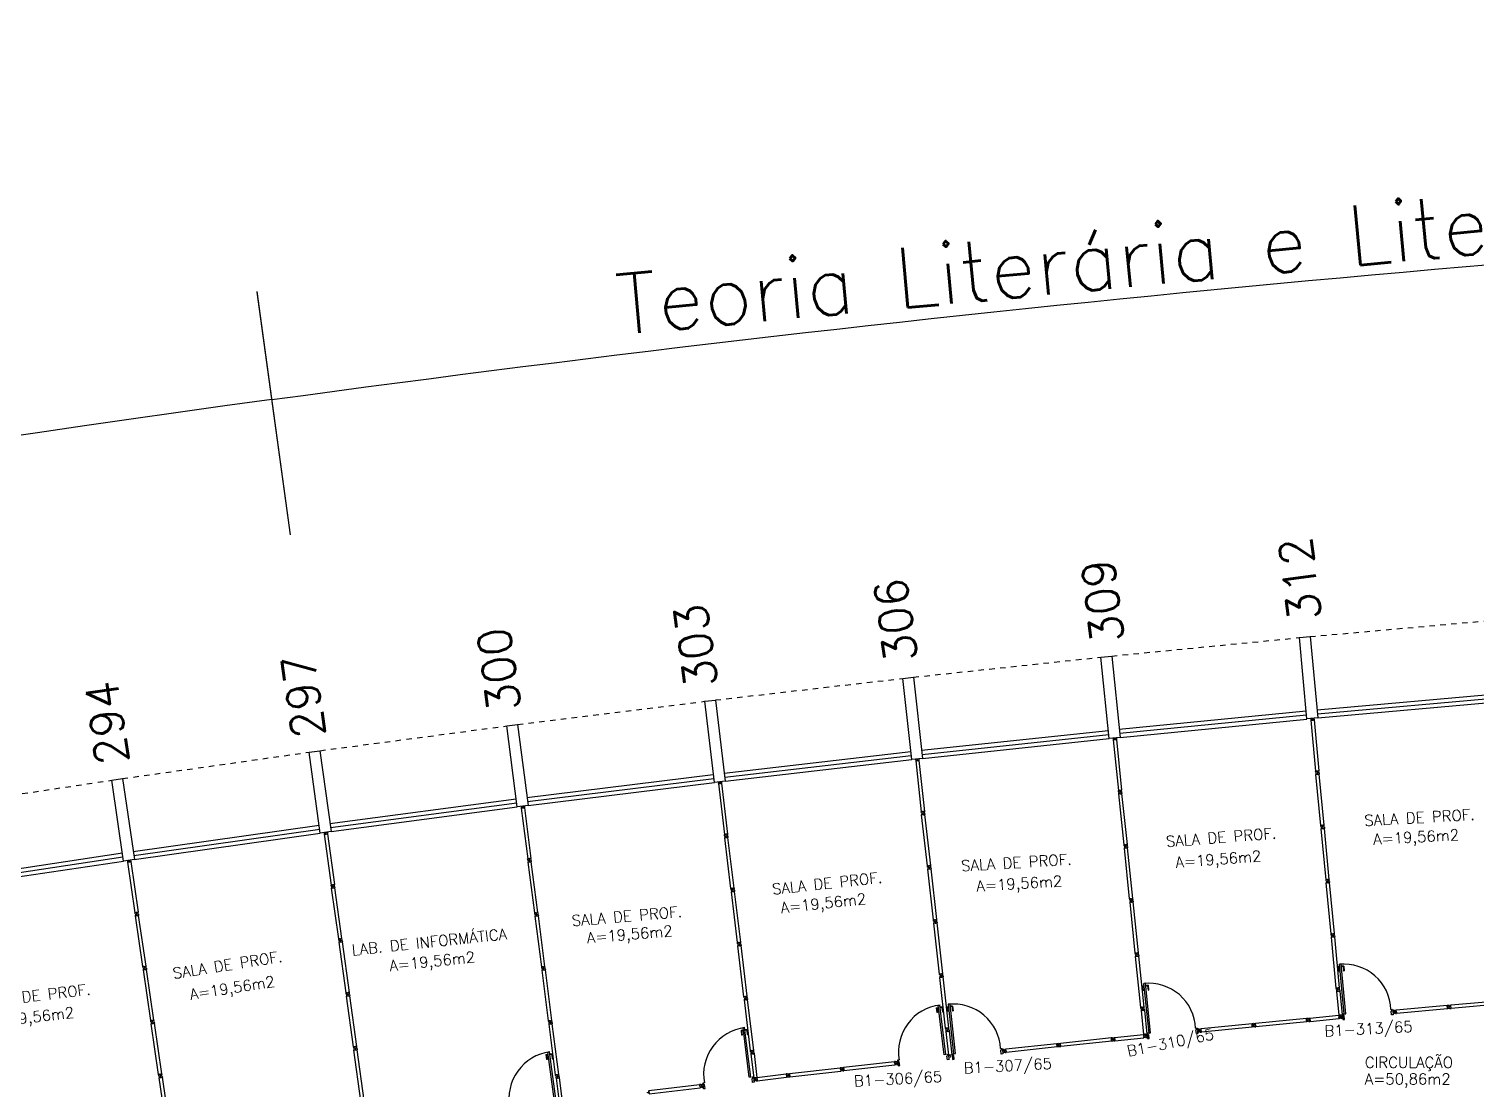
# Model space of a CAD drawing. Extents: x 26 to 324, y 73 to 188.
# Drawn here: x 116.57 to 143.14, y 168.53 to 187.99 of the extents above; entities that cross this region are included whole.
import ezdxf

# ---------------------------------------------------------------- set-up
doc = ezdxf.new("R2010")
doc.units = 0
doc.header["$LTSCALE"] = 0.01
doc.header["$MEASUREMENT"] = 0
doc.linetypes.add('HIDDEN2', pattern=[0.1875, 0.125, -0.0625])
doc.layers.get('0').update_dxf_attribs({"linetype": 'CONTINUOUS'})
doc.layers.get('DEFPOINTS').update_dxf_attribs({"linetype": 'CONTINUOUS'})
for name, color, linetype in [('DIV', 2, 'CONTINUOUS'), ('ESQ', 1, 'CONTINUOUS'), ('ESTR', 3, 'CONTINUOUS'), ('NOPILAR1', 2, 'CONTINUOUS'), ('PROJ', 1, 'HIDDEN2'), ('TEXTO', 2, 'CONTINUOUS'), ('TEXTO-ENDEREÇO', 2, 'CONTINUOUS'), ('USO1', 2, 'CONTINUOUS'), ('ÁREA', 2, 'CONTINUOUS')]:
    doc.layers.add(name, color=color, linetype=linetype)
doc.styles.add('1', font='romans.shx')
doc.styles.add('NOPILAR', font='simplex.shx', dxfattribs={"height": 0.6})
doc.styles.add('UNB-100', font='simplex.shx', dxfattribs={"height": 0.2})
doc.styles.add('UNB-100-1', font='simplex.shx', dxfattribs={"height": 0.2})
doc.dimstyles.new('1-600', dxfattribs={"dimtxt": 1.1, "dimasz": 2.5, "dimexe": 2, "dimexo": 4, "dimgap": 0.2, "dimtad": 1, "dimdec": 0, "dimzin": 4, "dimdsep": 46, "dimlunit": 6, "dimtxsty": '1', "dimblk1": 'NONE', "dimblk2": 'NONE', "dimsah": 1, "dimcen": 0, "dimclrd": 2, "dimclre": 2, "dimclrt": 2, "dimadec": 0, "dimazin": 0, "dimtfac": 1, "dimtdec": 0, "dimtmove": 2, "dimatfit": 3, "dimldrblk": 'NONE', "dimfxl": 0, "dimtolj": 1, "dimtzin": 0, "dimarcsym": 0})

# ---------------------------------------------------------------- blocks, each defined once
blk = doc.blocks.new('PILAR-SLC')
blk.add_lwpolyline([(0.2, 0), (0.2, -1.5), (0, -1.5), (0, 0)], close=True)
blk = doc.blocks.new('DIVMT-SLC')
for p, q in [((-0.03, 0.03), (-0.03, 0.006)), ((-0.008, 0.03), (-0.03, 0.03)), ((-0.0185, 0.006), (-0.03, 0.006)), ((-0.0185, -0.006), (-0.0185, 0.006)), ((-0.008, 0.03), (-0.008, 0.02)), ((-0.008, 0.02), (0.008, 0.02)), ((-0.0051, 0), (0.0051, 0)), ((0.0051, 0), (-0.0051, 0)), ((-0.0051, 0), (0.0051, 0)), ((0, -0.0051), (0, 0.0051)), ((0, 0.0051), (0, -0.0051)), ((0.008, 0.03), (0.008, 0.02)), ((0.008, 0.03), (0.03, 0.03)), ((0.0205, 0.006), (0.03, 0.006)), ((0.0205, -0.006), (0.0205, 0.006)), ((0.0205, 0.006), (0.0205, -0.006)), ((0.0205, 0.006), (0.03, 0.006)), ((0.97, 0.03), (0.03, 0.03)), ((0.03, 0.006), (0.03, 0.03)), ((0.03, -0.03), (0.03, 0.03)), ((0.03, -0.005), (0.03, 0.005)), ((0.97, -0.03), (0.97, 0.03)), ((0.97, 0.03), (0.97, 0.009)), ((0.97, 0.009), (0.97, 0.027)), ((0.9795, 0.006), (0.97, 0.006)), ((0.97, -0.005), (0.97, 0.005)), ((0.9795, 0.006), (0.9795, -0.006)), ((1.0051, 0), (0.9949, 0)), ((1, 0.0051), (1, -0.0051)), ((-0.0185, -0.006), (-0.03, -0.006)), ((-0.03, -0.03), (-0.03, -0.006)), ((-0.008, -0.03), (-0.03, -0.03)), ((-0.008, -0.03), (-0.008, -0.02)), ((-0.008, -0.02), (0.008, -0.02)), ((0.008, -0.03), (0.008, -0.02)), ((0.008, -0.03), (0.03, -0.03)), ((0.0205, -0.006), (0.03, -0.006)), ((0.0205, -0.006), (0.03, -0.006)), ((0.03, -0.006), (0.03, -0.03)), ((0.97, -0.03), (0.03, -0.03)), ((0.9795, -0.006), (0.97, -0.006)), ((0.97, -0.009), (0.97, -0.027))]:
    blk.add_line(p, q)
blk = doc.blocks.new('DIVINI-SLC')
for p, q in [((-0.005, 0), (0.005, 0)), ((-0.005, 0), (0.005, 0)), ((0.008, 0.02), (0, 0.02)), ((0, 0.001), (0, 0.02)), ((0, -0.005), (0, 0.005)), ((0, -0.005), (0, 0.005)), ((0, -0.02), (0, 0.001)), ((0.008, 0.03), (0.03, 0.03)), ((0.008, 0.03), (0.008, 0.02)), ((0.02, 0.006), (0.03, 0.006)), ((0.02, 0.006), (0.02, -0.006)), ((0.02, -0.006), (0.02, 0.006)), ((0.02, 0.006), (0.03, 0.006)), ((0.02, -0.004), (0.02, 0.004)), ((0.023, 0.006), (0.027, 0.006)), ((0.03, -0.03), (0.03, 0.03)), ((0.03, 0.03), (0.03, -0.03)), ((0.03, 0.03), (0.97, 0.03)), ((0.03, 0.009), (0.03, 0.027)), ((0.03, 0.009), (0.03, 0.027)), ((0.03, -0.005), (0.03, 0.005)), ((0.03, 0.005), (0.03, -0.005)), ((0.97, 0.03), (0.97, -0.03)), ((0.98, 0.006), (0.97, 0.006)), ((0.97, 0.005), (0.97, -0.005)), ((0.98, -0.006), (0.98, 0.006)), ((0.995, 0), (1.005, 0)), ((1.005, 0), (0.995, 0)), ((1, -0.005), (1, 0.005)), ((0, -0.02), (0.008, -0.02)), ((0.008, -0.03), (0.008, -0.02)), ((0.008, -0.03), (0.03, -0.03)), ((0.02, -0.006), (0.03, -0.006)), ((0.02, -0.006), (0.03, -0.006)), ((0.023, -0.006), (0.027, -0.006)), ((0.03, -0.009), (0.03, -0.027)), ((0.03, -0.009), (0.03, -0.027)), ((0.03, -0.03), (0.03, -0.009)), ((0.03, -0.03), (0.97, -0.03)), ((0.98, -0.006), (0.97, -0.006))]:
    blk.add_line(p, q)
blk = doc.blocks.new('MTT-SLC')
for p, q in [((-0.008, 0.03), (-0.03, 0.03)), ((-0.03, 0.03), (-0.03, 0.006)), ((-0.0185, 0.006), (-0.03, 0.006)), ((-0.0185, -0.006), (-0.0185, 0.006)), ((-0.008, 0.03), (-0.008, 0.02)), ((-0.008, 0.02), (0.008, 0.02)), ((-0.0051, 0), (0.0051, 0)), ((0, -0.0051), (0, 0.0051)), ((0.008, 0.03), (0.03, 0.03)), ((0.008, 0.03), (0.008, 0.02)), ((0.0205, -0.006), (0.0205, 0.006)), ((0.0205, 0.006), (0.03, 0.006)), ((0.03, 0.006), (0.03, 0.03)), ((-0.03, -0.03), (-0.03, -0.006)), ((-0.0185, -0.006), (-0.03, -0.006)), ((-0.008, -0.03), (-0.03, -0.03)), ((-0.008, -0.02), (0.008, -0.02)), ((-0.008, -0.03), (-0.008, -0.02)), ((0.008, -0.03), (0.008, -0.02)), ((0.008, -0.03), (0.03, -0.03)), ((0.0205, -0.006), (0.03, -0.006)), ((0.03, -0.006), (0.03, -0.03))]:
    blk.add_line(p, q)
blk = doc.blocks.new('MDIVMT-SLC')
for p, q in [((-0.03, 0.03), (-0.03, 0.006)), ((-0.008, 0.03), (-0.03, 0.03)), ((-0.0185, 0.006), (-0.03, 0.006)), ((-0.0185, -0.006), (-0.0185, 0.006)), ((-0.008, 0.03), (-0.008, 0.02)), ((-0.008, 0.02), (0.008, 0.02)), ((-0.0051, 0), (0.0051, 0)), ((-0.0051, 0), (0.0051, 0)), ((0, -0.0051), (0, 0.0051)), ((0, -0.0051), (0, 0.0051)), ((0.008, 0.03), (0.008, 0.02)), ((0.008, 0.03), (0.03, 0.03)), ((0.0205, 0.006), (0.03, 0.006)), ((0.0205, -0.006), (0.0205, 0.006)), ((0.0205, 0.006), (0.03, 0.006)), ((0.0205, -0.006), (0.0205, 0.006)), ((0.03, 0.03), (0.03, -0.03)), ((0.03, 0.03), (0.47, 0.03)), ((0.03, 0.006), (0.03, 0.03)), ((0.03, 0.009), (0.03, 0.027)), ((0.03, 0.005), (0.03, -0.005)), ((0.47, 0.03), (0.47, -0.03)), ((0.4795, 0.006), (0.47, 0.006)), ((0.47, 0.005), (0.47, -0.005)), ((0.4795, -0.006), (0.4795, 0.006)), ((0.4949, 0), (0.5051, 0)), ((0.5051, 0), (0.4949, 0)), ((0.5, -0.0051), (0.5, 0.0051)), ((-0.0185, -0.006), (-0.03, -0.006)), ((-0.03, -0.03), (-0.03, -0.006)), ((-0.008, -0.03), (-0.03, -0.03)), ((-0.008, -0.03), (-0.008, -0.02)), ((-0.008, -0.02), (0.008, -0.02)), ((0.008, -0.03), (0.008, -0.02)), ((0.008, -0.03), (0.03, -0.03)), ((0.0205, -0.006), (0.03, -0.006)), ((0.0205, -0.006), (0.03, -0.006)), ((0.03, -0.006), (0.03, -0.03)), ((0.03, -0.03), (0.03, -0.009)), ((0.03, -0.009), (0.03, -0.027)), ((0.03, -0.03), (0.47, -0.03)), ((0.4795, -0.006), (0.47, -0.006))]:
    blk.add_line(p, q)
blk = doc.blocks.new('PDV2D-SLC')
at = {"layer": 'DIV'}
for p, q in [((0.03, 0.05), (0.06, 0.05)), ((0.03, 0.035), (0.03, 0.05)), ((0.03, -0.035), (0.03, 0.035)), ((0.06, 0.05), (0.06, -0.02)), ((0.941, 0.05), (0.941, -0.02)), ((0.971, 0.05), (0.941, 0.05)), ((0.971, 0.035), (0.971, 0.05)), ((0.971, -0.035), (0.971, 0.035)), ((0.03, -0.05), (0.03, -0.035)), ((0.05, -0.05), (0.03, -0.05)), ((0.05, -0.02), (0.06, -0.02)), ((0.05, -0.02), (0.05, -0.05)), ((0.079, -0.05), (0.109, -0.05)), ((0.079, -0.05), (0.079, -0.965)), ((0.109, -0.05), (0.109, -0.965)), ((0.951, -0.02), (0.941, -0.02)), ((0.951, -0.02), (0.951, -0.05)), ((0.951, -0.05), (0.971, -0.05)), ((0.971, -0.05), (0.971, -0.035)), ((0.109, -0.965), (0.079, -0.965))]:
    blk.add_line(p, q, dxfattribs=at)
at = {"layer": 'DIV', "color": 1}
for p, q in [((0.036, -0.925), (0.036, -0.835)), ((0.046, -0.835), (0.036, -0.835)), ((0.036, -0.925), (0.076, -0.925)), ((0.046, -0.915), (0.046, -0.835)), ((0.046, -0.915), (0.076, -0.915)), ((0.141, -0.915), (0.111, -0.915)), ((0.151, -0.925), (0.111, -0.925)), ((0.141, -0.915), (0.141, -0.835)), ((0.141, -0.835), (0.151, -0.835)), ((0.151, -0.925), (0.151, -0.835))]:
    blk.add_line(p, q, dxfattribs=at)
blk.add_arc((0.076, -0.1), 0.865, 270, 3.3214, dxfattribs=at)
blk = doc.blocks.new('PDV2E-SLC')
at = {"layer": 'DIV', "color": 1}
for p, q in [((0.023, 0.925), (0.063, 0.925)), ((0.023, 0.925), (0.023, 0.835)), ((0.033, 0.835), (0.023, 0.835)), ((0.033, 0.915), (0.063, 0.915)), ((0.033, 0.915), (0.033, 0.835)), ((0.138, 0.925), (0.097, 0.925)), ((0.128, 0.915), (0.097, 0.915)), ((0.128, 0.915), (0.128, 0.835)), ((0.128, 0.835), (0.137, 0.835)), ((0.138, 0.925), (0.138, 0.835))]:
    blk.add_line(p, q, dxfattribs=at)
at = {"layer": 'DIV'}
for p, q in [((0.065, 0.05), (0.065, 0.965)), ((0.095, 0.965), (0.065, 0.965)), ((0.095, 0.05), (0.095, 0.965)), ((0.049, 0.05), (0.029, 0.05)), ((0.029, 0.05), (0.029, 0.035)), ((0.029, 0.035), (0.029, -0.035)), ((0.049, 0.02), (0.049, 0.05)), ((0.049, 0.02), (0.059, 0.02)), ((0.059, -0.05), (0.059, 0.02)), ((0.065, 0.05), (0.095, 0.05)), ((0.928, -0.05), (0.928, 0.02)), ((0.938, 0.02), (0.928, 0.02)), ((0.938, 0.05), (0.958, 0.05)), ((0.938, 0.02), (0.938, 0.05)), ((0.958, 0.05), (0.958, 0.035)), ((0.958, 0.035), (0.958, -0.035)), ((0.029, -0.035), (0.029, -0.05)), ((0.029, -0.05), (0.059, -0.05)), ((0.958, -0.05), (0.928, -0.05)), ((0.958, -0.035), (0.958, -0.05))]:
    blk.add_line(p, q, dxfattribs=at)
at = {"layer": 'DIV', "color": 1}
blk.add_arc((0.062, 0.1), 0.865, 356.6786, 90, dxfattribs=at)
blk = doc.blocks.new('*D28')
at = {"color": 2, "linetype": 'ByBlock'}
for p, q in [((158.144, 182.148), (157.914, 186.649)), ((121.366, 178.702), (120.755, 183.159))]:
    blk.add_line(p, q, dxfattribs=at)
blk.add_arc((180.304, -251.282), 436.503, 92.92683, 97.80488, dxfattribs=at)
at = {"layer": 'DEFPOINTS', "color": 0, "linetype": 'ByBlock'}
for p in [(145.655, 183.844), (158.348, 178.153), (158.425, 176.655), (121.909, 174.739), (122.113, 173.253)]:
    blk.add_point(p, dxfattribs=at)
at = {"color": 2, "linetype": 'ByBlock', "insert": (139.414, 184.055), "char_height": 1.1, "attachment_point": 5, "rotation": 5.3659, "style": '1'}
blk.add_mtext('\\A1;Teoria Literária e Literatura-TEL', dxfattribs=at)
blk = doc.blocks.new('_NONE')
at = {"color": 0, "linetype": 'ByBlock'}
blk.add_circle((0, 0), 0.25, dxfattribs=at)

msp = doc.modelspace()

# ---------------------------------------------------------------- linework, layer by layer
at = {"layer": 'DIV'}
for p, q in [((140.046, 169.826), (140.024, 169.824)), ((140.024, 169.824), (140.026, 169.8)), ((140.038, 169.801), (140.026, 169.8)), ((140.039, 169.789), (140.038, 169.801)), ((140.046, 169.826), (140.047, 169.816)), ((140.047, 169.816), (140.063, 169.818)), ((140.057, 169.792), (140.056, 169.802)), ((140.057, 169.792), (140.056, 169.802)), ((140.062, 169.828), (140.084, 169.83)), ((140.062, 169.828), (140.063, 169.818)), ((140.077, 169.805), (140.086, 169.806)), ((140.077, 169.805), (140.086, 169.806)), ((140.078, 169.793), (140.077, 169.805)), ((140.078, 169.793), (140.077, 169.805)), ((140.084, 169.83), (140.616, 169.882)), ((140.084, 169.83), (140.089, 169.77)), ((140.086, 169.806), (140.084, 169.83)), ((140.086, 169.809), (140.084, 169.827)), ((140.086, 169.805), (140.087, 169.795)), ((140.089, 169.77), (140.622, 169.822)), ((140.616, 169.882), (140.622, 169.822)), ((140.628, 169.859), (140.619, 169.858)), ((140.619, 169.857), (140.62, 169.847)), ((140.629, 169.847), (140.62, 169.846)), ((140.629, 169.847), (140.628, 169.859)), ((140.644, 169.855), (140.654, 169.856)), ((140.654, 169.856), (140.644, 169.855)), ((140.644, 169.855), (140.654, 169.856)), ((140.649, 169.85), (140.649, 169.86)), ((140.65, 169.85), (140.649, 169.86)), ((140.669, 169.863), (140.678, 169.864)), ((140.67, 169.851), (140.669, 169.863)), ((140.67, 169.851), (140.679, 169.852)), ((140.676, 169.888), (140.681, 169.828)), ((140.678, 169.867), (140.677, 169.885)), ((140.678, 169.863), (140.679, 169.853)), ((140.681, 169.828), (140.68, 169.849)), ((140.68, 169.849), (140.681, 169.831)), ((137.092, 169.536), (137.098, 169.476)), ((140.039, 169.789), (140.027, 169.788)), ((140.03, 169.764), (140.027, 169.788)), ((140.052, 169.766), (140.03, 169.764)), ((140.051, 169.776), (140.067, 169.778)), ((140.052, 169.766), (140.051, 169.776)), ((140.052, 169.797), (140.062, 169.797)), ((140.052, 169.797), (140.062, 169.797)), ((140.068, 169.768), (140.067, 169.778)), ((140.068, 169.768), (140.089, 169.77)), ((140.078, 169.793), (140.087, 169.794)), ((140.078, 169.793), (140.087, 169.794)), ((140.087, 169.794), (140.089, 169.77)), ((140.089, 169.77), (140.087, 169.791)), ((140.087, 169.791), (140.089, 169.773)), ((136.462, 169.469), (136.44, 169.467)), ((136.44, 169.467), (136.443, 169.443)), ((136.454, 169.444), (136.443, 169.443)), ((136.455, 169.432), (136.444, 169.431)), ((136.446, 169.407), (136.444, 169.431)), ((136.468, 169.409), (136.446, 169.407)), ((136.455, 169.432), (136.454, 169.444)), ((136.462, 169.469), (136.463, 169.459)), ((136.463, 169.459), (136.479, 169.461)), ((136.467, 169.419), (136.483, 169.421)), ((136.468, 169.409), (136.467, 169.419)), ((136.468, 169.439), (136.478, 169.44)), ((136.468, 169.439), (136.478, 169.44)), ((136.474, 169.435), (136.473, 169.445)), ((136.474, 169.435), (136.473, 169.445)), ((136.478, 169.471), (136.5, 169.473)), ((136.478, 169.471), (136.479, 169.461)), ((136.484, 169.411), (136.483, 169.421)), ((136.484, 169.411), (136.506, 169.413)), ((136.493, 169.448), (136.502, 169.449)), ((136.493, 169.448), (136.502, 169.449)), ((136.494, 169.436), (136.493, 169.448)), ((136.494, 169.436), (136.493, 169.448)), ((136.494, 169.436), (136.504, 169.437)), ((136.494, 169.436), (136.504, 169.437)), ((136.5, 169.473), (137.032, 169.53)), ((136.502, 169.449), (136.5, 169.473)), ((136.5, 169.473), (136.506, 169.413)), ((136.502, 169.452), (136.5, 169.47)), ((136.503, 169.448), (136.504, 169.438)), ((136.504, 169.437), (136.506, 169.413)), ((136.504, 169.434), (136.506, 169.416)), ((136.506, 169.413), (136.504, 169.434)), ((136.506, 169.413), (137.038, 169.47)), ((137.032, 169.53), (137.038, 169.47)), ((137.044, 169.507), (137.035, 169.506)), ((137.035, 169.505), (137.036, 169.495)), ((137.045, 169.495), (137.036, 169.494)), ((137.045, 169.495), (137.044, 169.507)), ((137.06, 169.503), (137.07, 169.504)), ((137.07, 169.504), (137.06, 169.503)), ((137.06, 169.503), (137.07, 169.504)), ((137.066, 169.498), (137.064, 169.508)), ((137.065, 169.498), (137.064, 169.508)), ((137.085, 169.511), (137.094, 169.512)), ((137.086, 169.499), (137.085, 169.511)), ((137.086, 169.499), (137.095, 169.5)), ((137.094, 169.515), (137.092, 169.533)), ((137.094, 169.511), (137.095, 169.501)), ((137.096, 169.497), (137.097, 169.479)), ((137.098, 169.476), (137.096, 169.497)), ((129.933, 168.741), (130.471, 168.805)), ((129.933, 168.741), (129.94, 168.681)), ((129.935, 168.72), (129.933, 168.738)), ((129.94, 168.681), (130.477, 168.745)), ((130.492, 168.807), (130.471, 168.805)), ((130.471, 168.805), (130.477, 168.745)), ((130.473, 168.781), (130.471, 168.805)), ((130.483, 168.782), (130.473, 168.781)), ((130.483, 168.782), (130.473, 168.781)), ((130.473, 168.78), (130.474, 168.77)), ((130.484, 168.77), (130.475, 168.769)), ((130.484, 168.77), (130.475, 168.769)), ((130.475, 168.769), (130.477, 168.745)), ((130.499, 168.747), (130.477, 168.745)), ((130.484, 168.77), (130.483, 168.782)), ((130.483, 168.782), (130.484, 168.77)), ((130.492, 168.807), (130.494, 168.797)), ((130.509, 168.799), (130.494, 168.797)), ((130.514, 168.759), (130.498, 168.757)), ((130.499, 168.747), (130.498, 168.757)), ((130.509, 168.779), (130.499, 168.778)), ((130.499, 168.778), (130.509, 168.779)), ((130.509, 168.779), (130.499, 168.778)), ((130.504, 168.773), (130.503, 168.783)), ((130.503, 168.783), (130.504, 168.773)), ((130.508, 168.809), (130.53, 168.811)), ((130.508, 168.809), (130.509, 168.799)), ((130.515, 168.749), (130.514, 168.759)), ((130.515, 168.749), (130.537, 168.752)), ((130.521, 168.786), (130.533, 168.787)), ((130.521, 168.786), (130.523, 168.774)), ((130.523, 168.774), (130.534, 168.776)), ((130.53, 168.811), (130.533, 168.787)), ((130.537, 168.752), (130.534, 168.776)), ((129.901, 168.707), (129.912, 168.708)), ((129.907, 168.703), (129.906, 168.713)), ((129.926, 168.716), (129.936, 168.717)), ((129.928, 168.704), (129.926, 168.716)), ((129.928, 168.704), (129.937, 168.705)), ((129.936, 168.716), (129.937, 168.706)), ((129.937, 168.702), (129.939, 168.684)), ((129.94, 168.681), (129.937, 168.702))]:
    msp.add_line(p, q, dxfattribs=at)
at = {"layer": 'ESQ'}
for p, q in [((140.218, 175.49), (143.653, 175.797)), ((140.225, 175.415), (143.659, 175.723)), ((140.232, 175.34), (143.666, 175.648)), ((136.586, 175.134), (140.018, 175.471)), ((136.594, 175.059), (140.025, 175.396)), ((136.601, 174.984), (140.033, 175.321)), ((132.957, 174.747), (136.386, 175.113)), ((132.965, 174.672), (136.394, 175.039)), ((132.973, 174.598), (136.402, 174.964)), ((129.332, 174.329), (132.757, 174.725)), ((129.341, 174.255), (132.766, 174.65)), ((129.349, 174.18), (132.775, 174.576)), ((125.71, 173.881), (129.132, 174.305)), ((125.72, 173.806), (129.142, 174.231)), ((125.729, 173.732), (129.151, 174.156)), ((122.093, 173.401), (125.511, 173.855)), ((122.102, 173.327), (125.521, 173.781)), ((122.112, 173.253), (125.53, 173.706)), ((118.479, 172.891), (121.893, 173.374)), ((118.49, 172.817), (121.904, 173.3)), ((118.5, 172.743), (121.914, 173.225)), ((114.87, 172.35), (118.28, 172.862)), ((114.881, 172.276), (118.291, 172.788)), ((114.892, 172.202), (118.302, 172.714))]:
    msp.add_line(p, q, dxfattribs=at)
at = {"layer": 'PROJ'}
for p, q in [((140.091, 176.834), (143.539, 177.143)), ((136.448, 176.477), (139.892, 176.815)), ((132.808, 176.089), (136.249, 176.456)), ((129.171, 175.67), (132.609, 176.066)), ((125.538, 175.22), (128.972, 175.646)), ((121.909, 174.739), (125.339, 175.194)), ((118.284, 174.227), (121.711, 174.712)), ((114.663, 173.684), (118.086, 174.198))]:
    msp.add_line(p, q, dxfattribs=at)
at = {"layer": 'USO1', "color": 2}
msp.add_line((121.366, 178.702), (120.754, 183.17), dxfattribs=at)
msp.add_arc((180.303, -251.272), 436.504, 97.80488, 105.10406, dxfattribs=at)

# ---------------------------------------------------------------- block references
at = {"layer": 'DIV'}
for name, p, rotation in [('DIVINI-SLC', (140.133, 175.331), 275.2658819365843), ('DIVINI-SLC', (136.503, 174.974), 275.7536902699177), ('DIVINI-SLC', (132.875, 174.587), 276.241498603251), ('DIVMT-SLC', (140.225, 174.335), 275.5173211353335), ('DIVINI-SLC', (129.251, 174.168), 276.7293069365844), ('DIVMT-SLC', (136.603, 173.979), 276.0051294686669), ('DIVINI-SLC', (125.631, 173.719), 277.2171152699177), ('DIVMT-SLC', (132.984, 173.593), 276.4929378020002), ('DIVMT-SLC', (140.321, 173.34), 275.3883957364857), ('DIVINI-SLC', (122.014, 173.239), 277.704923603251), ('DIVMT-SLC', (129.368, 173.175), 276.9807461353336), ('DIVMT-SLC', (136.707, 172.985), 275.8762040698191), ('DIVINI-SLC', (118.402, 172.728), 278.1927319365843), ('DIVMT-SLC', (125.756, 172.727), 277.4685544686669), ('DIVMT-SLC', (133.097, 172.599), 276.3640124031524), ('DIVMT-SLC', (122.148, 172.248), 277.9563628020002), ('DIVMT-SLC', (129.49, 172.183), 276.8518207364857), ('DIVMT-SLC', (140.415, 172.344), 275.3983862981195), ('DIVMT-SLC', (136.81, 171.99), 275.8861946314529), ('DIVMT-SLC', (118.544, 171.739), 278.4441711353335), ('DIVMT-SLC', (125.886, 171.736), 277.3396290698191), ('DIVMT-SLC', (133.208, 171.605), 276.3740029647862), ('DIVMT-SLC', (122.287, 171.258), 277.8274374031524), ('DIVMT-SLC', (129.609, 171.19), 276.8618112981196), ('DIVMT-SLC', (140.509, 171.349), 275.3967474490764), ('DIVMT-SLC', (136.912, 170.995), 275.8845557824098), ('PDV2E-SLC', (140.657, 169.852), 5.386953606773425), ('DIVMT-SLC', (118.691, 170.749), 278.3152457364857), ('DIVMT-SLC', (126.014, 170.744), 277.3496196314529), ('DIVMT-SLC', (133.319, 170.612), 276.3723641157432), ('PDV2E-SLC', (137.073, 169.5), 5.874753606773405), ('MDIVMT-SLC', (140.603, 170.353), 275.3098132643073), ('DIVMT-SLC', (122.423, 170.267), 277.8374279647862), ('DIVMT-SLC', (129.728, 170.197), 276.8601724490765), ('PDV2D-SLC', (133.484, 169.121), 186.7420117476949), ('PDV2E-SLC', (133.492, 169.118), 6.362553606773422), ('DIVMT-SLC', (142.647, 170.035), 5.042354392854747), ('MDIVMT-SLC', (137.015, 170.001), 275.7976215976407), ('DIVMT-SLC', (139.061, 169.7), 5.530154392854715), ('MTT-SLC', (140.649, 169.855), 5.363851221047255), ('DIVMT-SLC', (141.646, 169.945), 5.131626556045666), ('DIVMT-SLC', (118.836, 169.76), 278.3252362981195), ('DIVMT-SLC', (126.142, 169.752), 277.3479807824098), ('PDV2D-SLC', (129.907, 168.708), 187.229811747695), ('MDIVMT-SLC', (133.43, 169.618), 276.285429930974), ('MTT-SLC', (137.065, 169.503), 5.851651221047272), ('DIVMT-SLC', (138.061, 169.601), 5.619426556045639), ('DIVMT-SLC', (122.559, 169.276), 277.8357891157431), ('DIVMT-SLC', (134.479, 169.227), 6.107226556045664), ('DIVMT-SLC', (135.479, 169.334), 6.017954392854744), ('PDV2D-SLC', (126.333, 168.264), 187.7176117476949), ('MDIVMT-SLC', (129.848, 169.204), 276.7732382643074), ('DIVMT-SLC', (132.491, 169.006), 186.3910695165031), ('DIVMT-SLC', (118.981, 168.77), 278.3235974490764), ('MDIVMT-SLC', (126.27, 168.76), 277.2610465976407), ('MTT-SLC', (129.907, 168.708), 6.827251221047268), ('DIVMT-SLC', (131.497, 168.891), 186.4944163252503), ('DIVMT-SLC', (128.914, 168.585), 186.8788695165031)]:
    msp.add_blockref(name, p, dxfattribs=dict(at, rotation=rotation))
at = {"layer": 'ESTR'}
for p, rotation in [((139.893, 176.815), 5.365853658536585), ((136.25, 176.456), 5.853658536585365), ((132.61, 176.067), 6.341463414634144), ((128.973, 175.646), 6.829268292682927), ((125.34, 175.194), 7.317073170731705), ((121.711, 174.712), 7.804878048780486), ((118.086, 174.198), 8.292682926829267)]:
    msp.add_blockref('PILAR-SLC', p, dxfattribs=dict(at, rotation=rotation))

# ---------------------------------------------------------------- texts
at = {"layer": 'NOPILAR1', "style": 'NOPILAR'}
for s, rotation, p in [('312', 97.3487, (140.299, 177.163)), ('312', 97.3487, (140.299, 177.163)), ('309', 97.3487, (136.675, 176.757)), ('309', 97.3487, (136.675, 176.757)), ('306', 98.1167, (132.887, 176.409)), ('306', 98.1167, (132.887, 176.409)), ('303', 98.1167, (129.215, 175.942)), ('303', 98.1167, (129.215, 175.941)), ('300', 98.1167, (125.6, 175.505)), ('300', 98.1167, (125.6, 175.505)), ('297', 98.1167, (122.008, 175.018)), ('297', 98.1167, (122.008, 175.018)), ('294', 98.1167, (118.402, 174.529)), ('294', 98.1167, (118.402, 174.529))]:
    msp.add_text(s, height=0.6, rotation=rotation, dxfattribs=at).set_placement(p)
at = {"layer": 'TEXTO', "style": 'UNB-100'}
for s, rotation, p in [('SALA DE PROF.', 3.1585, (141.091, 173.357)), ('SALA DE PROF.', 4.393, (137.452, 172.972)), ('SALA DE PROF.', 3.4733, (133.689, 172.525)), ('SALA DE PROF.', 6.1622, (130.223, 172.097)), ('SALA DE PROF.', 4.7574, (126.54, 171.518)), ('LAB. DE INFORMÁTICA', 6.0222, (122.504, 170.979)), ('SALA DE PROF.', 8.9611, (119.223, 170.55)), ('SALA DE PROF.', 6.6094, (115.687, 170.027))]:
    msp.add_text(s, height=0.2, rotation=rotation, dxfattribs=at).set_placement(p)
msp.add_text('CIRCULAÇÃO', height=0.2, dxfattribs=at).set_placement((141.095, 168.917))
at = {"layer": 'TEXTO-ENDEREÇO', "style": 'UNB-100-1'}
for s, rotation, p in [('B1-310/65', 11.4322, (136.751, 169.122)), ('B1-313/65', 3.0253, (140.36, 169.493)), ('B1-307/65', 3.0253, (133.736, 168.813)), ('B1-306/65', 3.0253, (131.721, 168.574))]:
    msp.add_text(s, height=0.2, rotation=rotation, dxfattribs=at).set_placement(p)
at = {"layer": 'ÁREA', "style": 'UNB-100'}
for rotation, p in [(3.1585, (141.255, 173.013)), (4.393, (137.627, 172.589)), (3.4733, (133.97, 172.154)), (6.1622, (130.379, 171.756)), (4.7574, (126.819, 171.205)), (6.0222, (123.196, 170.692)), (8.9611, (119.533, 170.165)), (6.6094, (115.838, 169.657))]:
    msp.add_text('A=19,56m2', height=0.2, rotation=rotation, dxfattribs=at).set_placement(p)
msp.add_text('A=50,86m2', height=0.2, dxfattribs=at).set_placement((141.094, 168.612))

# ---------------------------------------------------------------- dimensions: what is measured, and where the dimension line sits
at = {"layer": 'USO1'}
dim = msp.add_angular_dim_2l(base=(145.655, 183.844), line1=((121.909, 174.739), (122.113, 173.253)), line2=((158.348, 178.153), (158.425, 176.655)), text='Teoria Literária e Literatura-TEL', dimstyle='1-600', override={"dimazin": 1}, dxfattribs=at)
dim.commit()
dim.dimension.update_dxf_attribs({"geometry": '*D28', "text_midpoint": (139.414, 184.055)})

doc.saveas('drawing.dxf')
